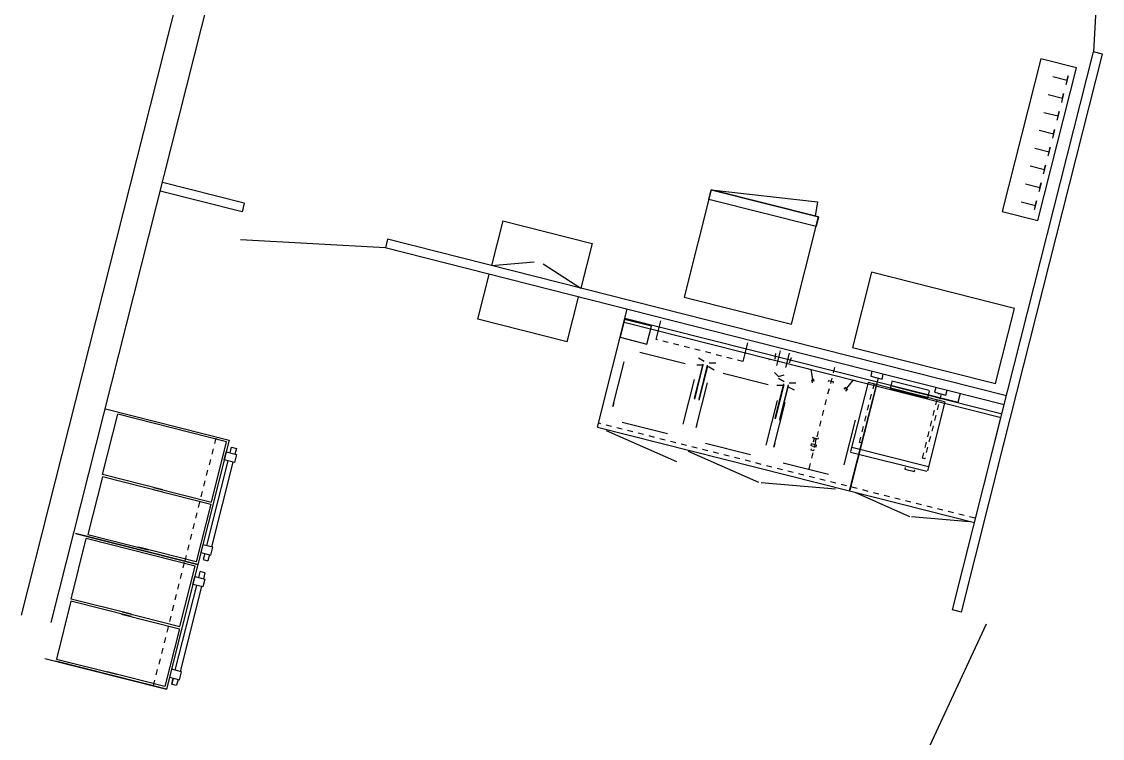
# Model space of a CAD drawing. Header units: metres. Extents: x 267365 to 277461, y 2088854 to 2108025.
# Drawn here: x 273054.78 to 273074.4, y 2095543.45 to 2095556.45 of the extents above; entities that cross this region are included whole.
import ezdxf

# ---------------------------------------------------------------- set-up
doc = ezdxf.new("R2010")
doc.units = ezdxf.units.M
for name, pattern in [('CENTER2', [1.125, 0.75, -0.125, 0.125, -0.125]), ('CONTINOUS', [2, 1, 1]), ('CONTINUA', [0]), ('DASHED', [0.75, 0.5, -0.25]), ('HIDDEN', [0.375, 0.25, -0.125])]:
    doc.linetypes.add(name, pattern=pattern)

msp = doc.modelspace()

# ---------------------------------------------------------------- linework, layer by layer
at = {"color": 30}
for p, q in [((273054.78, 2095545.681), (273062.955, 2095578.02)), ((273054.78, 2095545.681), (273062.955, 2095578.02)), ((273054.78, 2095545.681), (273062.955, 2095578.02)), ((273055.319, 2095545.545), (273063.48, 2095577.832)), ((273055.319, 2095545.545), (273063.48, 2095577.832)), ((273055.319, 2095545.545), (273063.48, 2095577.832)), ((273074.24, 2095555.901), (273074.385, 2095558.524)), ((273074.24, 2095555.901), (273074.385, 2095558.524)), ((273074.24, 2095555.901), (273074.385, 2095558.524)), ((273072.441, 2095548.806), (273074.235, 2095555.902)), ((273072.441, 2095548.806), (273074.235, 2095555.902)), ((273072.441, 2095548.806), (273074.235, 2095555.902)), ((273073.28, 2095555.774), (273072.58, 2095553.004)), ((273073.28, 2095555.774), (273072.58, 2095553.004)), ((273072.603, 2095548.765), (273074.397, 2095555.861)), ((273072.603, 2095548.765), (273074.397, 2095555.861)), ((273072.603, 2095548.765), (273074.397, 2095555.861)), ((273073.928, 2095555.61), (273073.28, 2095555.774)), ((273073.928, 2095555.61), (273073.28, 2095555.774)), ((273074.397, 2095555.861), (273074.235, 2095555.902)), ((273074.397, 2095555.861), (273074.235, 2095555.902)), ((273074.397, 2095555.861), (273074.235, 2095555.902)), ((273073.228, 2095552.84), (273073.928, 2095555.61)), ((273073.228, 2095552.84), (273073.928, 2095555.61)), ((273073.496, 2095555.454), (273073.756, 2095555.388)), ((273073.496, 2095555.454), (273073.756, 2095555.388)), ((273073.776, 2095555.469), (273073.735, 2095555.307)), ((273073.776, 2095555.469), (273073.735, 2095555.307)), ((273073.756, 2095555.388), (273073.776, 2095555.469)), ((273073.756, 2095555.388), (273073.776, 2095555.469)), ((273073.414, 2095555.129), (273073.674, 2095555.064)), ((273073.414, 2095555.129), (273073.674, 2095555.064)), ((273073.694, 2095555.145), (273073.653, 2095554.982)), ((273073.694, 2095555.145), (273073.653, 2095554.982)), ((273073.674, 2095555.064), (273073.694, 2095555.145)), ((273073.674, 2095555.064), (273073.694, 2095555.145)), ((273073.332, 2095554.805), (273073.592, 2095554.739)), ((273073.332, 2095554.805), (273073.592, 2095554.739)), ((273073.612, 2095554.82), (273073.571, 2095554.658)), ((273073.612, 2095554.82), (273073.571, 2095554.658)), ((273073.592, 2095554.739), (273073.612, 2095554.82)), ((273073.592, 2095554.739), (273073.612, 2095554.82)), ((273073.25, 2095554.48), (273073.51, 2095554.415)), ((273073.25, 2095554.48), (273073.51, 2095554.415)), ((273073.53, 2095554.496), (273073.489, 2095554.334)), ((273073.53, 2095554.496), (273073.489, 2095554.334)), ((273073.51, 2095554.415), (273073.53, 2095554.496)), ((273073.51, 2095554.415), (273073.53, 2095554.496)), ((273073.168, 2095554.156), (273073.428, 2095554.09)), ((273073.168, 2095554.156), (273073.428, 2095554.09)), ((273073.448, 2095554.172), (273073.407, 2095554.009)), ((273073.448, 2095554.172), (273073.407, 2095554.009)), ((273073.428, 2095554.09), (273073.448, 2095554.172)), ((273073.428, 2095554.09), (273073.448, 2095554.172)), ((273073.086, 2095553.832), (273073.346, 2095553.766)), ((273073.086, 2095553.832), (273073.346, 2095553.766)), ((273073.366, 2095553.847), (273073.325, 2095553.685)), ((273073.366, 2095553.847), (273073.325, 2095553.685)), ((273073.346, 2095553.766), (273073.366, 2095553.847)), ((273073.346, 2095553.766), (273073.366, 2095553.847)), ((273058.781, 2095552.997), (273057.297, 2095553.372)), ((273058.781, 2095552.997), (273057.297, 2095553.372)), ((273058.781, 2095552.997), (273057.297, 2095553.372)), ((273058.821, 2095553.158), (273057.338, 2095553.533)), ((273058.821, 2095553.158), (273057.338, 2095553.533)), ((273058.821, 2095553.158), (273057.338, 2095553.533)), ((273067.299, 2095553.399), (273066.807, 2095551.453)), ((273067.299, 2095553.399), (273066.807, 2095551.453)), ((273067.255, 2095553.225), (273067.299, 2095553.399)), ((273067.255, 2095553.225), (273067.299, 2095553.399)), ((273069.245, 2095552.907), (273067.299, 2095553.399)), ((273067.299, 2095553.399), (273069.245, 2095552.907)), ((273067.299, 2095553.399), (273067.299, 2095553.399)), ((273067.299, 2095553.399), (273069.226, 2095553.18)), ((273069.183, 2095552.923), (273067.299, 2095553.399)), ((273069.245, 2095552.907), (273067.299, 2095553.399)), ((273067.299, 2095553.399), (273069.245, 2095552.907)), ((273067.299, 2095553.399), (273067.299, 2095553.399)), ((273067.299, 2095553.399), (273069.226, 2095553.18)), ((273069.183, 2095552.923), (273067.299, 2095553.399)), ((273073.004, 2095553.507), (273073.264, 2095553.442)), ((273073.004, 2095553.507), (273073.264, 2095553.442)), ((273073.284, 2095553.523), (273073.243, 2095553.361)), ((273073.284, 2095553.523), (273073.243, 2095553.361)), ((273073.264, 2095553.442), (273073.284, 2095553.523)), ((273073.264, 2095553.442), (273073.284, 2095553.523)), ((273058.822, 2095553.159), (273058.781, 2095552.997)), ((273058.822, 2095553.159), (273058.781, 2095552.997)), ((273058.822, 2095553.159), (273058.781, 2095552.997)), ((273069.201, 2095552.733), (273067.255, 2095553.225)), ((273069.201, 2095552.733), (273067.255, 2095553.225)), ((273069.226, 2095553.18), (273069.183, 2095552.923)), ((273069.226, 2095553.18), (273069.183, 2095552.923)), ((273072.922, 2095553.183), (273073.182, 2095553.117)), ((273072.922, 2095553.183), (273073.182, 2095553.117)), ((273073.202, 2095553.198), (273073.161, 2095553.036)), ((273073.202, 2095553.198), (273073.161, 2095553.036)), ((273073.182, 2095553.117), (273073.202, 2095553.198)), ((273073.182, 2095553.117), (273073.202, 2095553.198)), ((273072.58, 2095553.004), (273073.228, 2095552.84)), ((273072.58, 2095553.004), (273073.228, 2095552.84)), ((273068.753, 2095550.961), (273069.245, 2095552.907)), ((273068.753, 2095550.961), (273069.245, 2095552.907)), ((273069.245, 2095552.907), (273069.201, 2095552.733)), ((273069.245, 2095552.907), (273069.201, 2095552.733)), ((273061.377, 2095552.347), (273058.753, 2095552.492)), ((273061.377, 2095552.347), (273058.753, 2095552.492)), ((273061.377, 2095552.347), (273058.753, 2095552.492)), ((273061.423, 2095552.501), (273061.384, 2095552.345)), ((273061.423, 2095552.501), (273061.384, 2095552.345)), ((273061.423, 2095552.501), (273061.384, 2095552.345)), ((273068.134, 2095550.804), (273061.423, 2095552.501)), ((273068.134, 2095550.804), (273061.423, 2095552.501)), ((273068.134, 2095550.804), (273061.423, 2095552.501)), ((273068.093, 2095550.642), (273061.377, 2095552.347)), ((273068.093, 2095550.642), (273061.377, 2095552.347)), ((273068.093, 2095550.642), (273061.377, 2095552.347)), ((273063.309, 2095552.024), (273064.086, 2095552.09)), ((273063.309, 2095552.024), (273064.086, 2095552.09)), ((273063.309, 2095552.024), (273064.086, 2095552.09)), ((273064.248, 2095552.058), (273064.931, 2095551.614)), ((273064.248, 2095552.058), (273064.931, 2095551.614)), ((273064.248, 2095552.058), (273064.931, 2095551.614)), ((273070.208, 2095551.902), (273069.863, 2095550.54)), ((273070.208, 2095551.902), (273069.863, 2095550.54)), ((273072.803, 2095551.246), (273070.208, 2095551.902)), ((273072.803, 2095551.246), (273070.208, 2095551.902)), ((273066.807, 2095551.453), (273068.753, 2095550.961)), ((273066.807, 2095551.453), (273068.753, 2095550.961)), ((273072.458, 2095549.884), (273072.803, 2095551.246)), ((273072.458, 2095549.884), (273072.803, 2095551.246)), ((273072.657, 2095549.661), (273068.134, 2095550.804)), ((273072.657, 2095549.661), (273068.134, 2095550.804)), ((273072.657, 2095549.661), (273068.134, 2095550.804)), ((273072.616, 2095549.499), (273068.093, 2095550.642)), ((273072.616, 2095549.499), (273068.093, 2095550.642)), ((273072.616, 2095549.499), (273068.093, 2095550.642)), ((273069.863, 2095550.54), (273072.458, 2095549.884)), ((273069.863, 2095550.54), (273072.458, 2095549.884)), ((273071.838, 2095545.737), (273072.603, 2095548.765)), ((273071.838, 2095545.737), (273072.603, 2095548.765)), ((273071.838, 2095545.737), (273072.603, 2095548.765)), ((273071.838, 2095545.737), (273071.676, 2095545.778)), ((273071.838, 2095545.737), (273071.676, 2095545.778)), ((273071.838, 2095545.737), (273071.676, 2095545.778)), ((273071.187, 2095543.14), (273072.296, 2095545.523)), ((273071.187, 2095543.14), (273072.296, 2095545.523)), ((273071.187, 2095543.14), (273072.296, 2095545.523))]:
    msp.add_line(p, q, dxfattribs=at)
at = {"color": 30, "linetype": 'ByBlock', "ltscale": 15}
for p, q in [((273063.514, 2095552.835), (273063.309, 2095552.024)), ((273063.514, 2095552.835), (273063.309, 2095552.024)), ((273063.514, 2095552.835), (273063.309, 2095552.024)), ((273063.514, 2095552.835), (273065.136, 2095552.425)), ((273063.514, 2095552.835), (273065.136, 2095552.425)), ((273063.514, 2095552.835), (273065.136, 2095552.425)), ((273065.136, 2095552.425), (273064.931, 2095551.614)), ((273065.136, 2095552.425), (273064.931, 2095551.614)), ((273065.136, 2095552.425), (273064.931, 2095551.614)), ((273063.063, 2095551.05), (273063.268, 2095551.861)), ((273063.063, 2095551.05), (273063.268, 2095551.861)), ((273063.063, 2095551.05), (273063.268, 2095551.861)), ((273064.685, 2095550.64), (273064.89, 2095551.451)), ((273064.685, 2095550.64), (273064.89, 2095551.451)), ((273064.685, 2095550.64), (273064.89, 2095551.451)), ((273064.685, 2095550.64), (273063.063, 2095551.05)), ((273064.685, 2095550.64), (273063.063, 2095551.05)), ((273064.685, 2095550.64), (273063.063, 2095551.05))]:
    msp.add_line(p, q, dxfattribs=at)
at = {"color": 30, "linetype": 'ByBlock'}
msp.add_line((273065.232, 2095549.092), (273065.774, 2095551.236), dxfattribs=at)
msp.add_line((273065.232, 2095549.092), (273065.774, 2095551.236), dxfattribs=at)
msp.add_line((273065.232, 2095549.092), (273065.774, 2095551.236), dxfattribs=at)
at = {"color": 30, "ltscale": 0.1}
for p, q in [((273065.726, 2095551.048), (273065.644, 2095550.723)), ((273065.726, 2095551.048), (273065.644, 2095550.723)), ((273066.213, 2095550.925), (273065.726, 2095551.048)), ((273066.213, 2095550.925), (273065.726, 2095551.048)), ((273071.781, 2095549.538), (273065.731, 2095551.067)), ((273071.781, 2095549.538), (273065.731, 2095551.067)), ((273071.781, 2095549.538), (273065.731, 2095551.067)), ((273066.131, 2095550.6), (273066.213, 2095550.925)), ((273066.131, 2095550.6), (273066.213, 2095550.925)), ((273065.644, 2095550.723), (273066.131, 2095550.6)), ((273065.644, 2095550.723), (273066.131, 2095550.6)), ((273066.824, 2095550.242), (273066.003, 2095550.449)), ((273066.824, 2095550.242), (273066.003, 2095550.449)), ((273066.824, 2095550.242), (273066.003, 2095550.449)), ((273068.548, 2095550.477), (273068.482, 2095550.214)), ((273068.548, 2095550.477), (273068.482, 2095550.214)), ((273068.548, 2095550.477), (273068.482, 2095550.214)), ((273068.714, 2095550.435), (273068.648, 2095550.172)), ((273068.714, 2095550.435), (273068.648, 2095550.172)), ((273068.714, 2095550.435), (273068.648, 2095550.172)), ((273065.513, 2095549.469), (273065.718, 2095550.28)), ((273065.513, 2095549.469), (273065.718, 2095550.28)), ((273065.513, 2095549.469), (273065.718, 2095550.28)), ((273067.147, 2095550.223), (273066.991, 2095549.603)), ((273067.147, 2095550.223), (273066.991, 2095549.603)), ((273067.147, 2095550.223), (273066.991, 2095549.603)), ((273066.994, 2095549.618), (273067.151, 2095550.238)), ((273066.994, 2095549.618), (273067.151, 2095550.238)), ((273066.994, 2095549.618), (273067.151, 2095550.238)), ((273067.153, 2095550.217), (273067.033, 2095550.215)), ((273067.153, 2095550.217), (273067.033, 2095550.215)), ((273067.153, 2095550.217), (273067.033, 2095550.215)), ((273067.17, 2095550.284), (273067.065, 2095550.342)), ((273067.17, 2095550.284), (273067.065, 2095550.342)), ((273067.17, 2095550.284), (273067.065, 2095550.342)), ((273067.076, 2095549.598), (273067.232, 2095550.218)), ((273067.076, 2095549.598), (273067.232, 2095550.218)), ((273067.076, 2095549.598), (273067.232, 2095550.218)), ((273067.262, 2095550.261), (273067.381, 2095550.262)), ((273067.262, 2095550.261), (273067.381, 2095550.262)), ((273067.262, 2095550.261), (273067.381, 2095550.262)), ((273067.228, 2095550.202), (273067.072, 2095549.582)), ((273067.228, 2095550.202), (273067.072, 2095549.582)), ((273067.228, 2095550.202), (273067.072, 2095549.582)), ((273067.245, 2095550.193), (273067.349, 2095550.135)), ((273067.245, 2095550.193), (273067.349, 2095550.135)), ((273067.245, 2095550.193), (273067.349, 2095550.135)), ((273068.332, 2095549.86), (273067.511, 2095550.068)), ((273068.332, 2095549.86), (273067.511, 2095550.068)), ((273068.332, 2095549.86), (273067.511, 2095550.068)), ((273068.521, 2095550.013), (273068.448, 2095550.086)), ((273068.521, 2095550.013), (273068.448, 2095550.086)), ((273068.521, 2095550.013), (273068.448, 2095550.086)), ((273068.521, 2095550.013), (273068.621, 2095550.043)), ((273068.521, 2095550.013), (273068.621, 2095550.043)), ((273068.521, 2095550.013), (273068.621, 2095550.043)), ((273066.789, 2095549.146), (273066.994, 2095549.957)), ((273066.789, 2095549.146), (273066.994, 2095549.957)), ((273066.789, 2095549.146), (273066.994, 2095549.957)), ((273067.022, 2095549.087), (273067.227, 2095549.898)), ((273067.022, 2095549.087), (273067.227, 2095549.898)), ((273067.022, 2095549.087), (273067.227, 2095549.898)), ((273068.613, 2095549.863), (273068.456, 2095549.243)), ((273068.613, 2095549.863), (273068.456, 2095549.243)), ((273068.613, 2095549.863), (273068.456, 2095549.243)), ((273068.46, 2095549.258), (273068.617, 2095549.878)), ((273068.46, 2095549.258), (273068.617, 2095549.878)), ((273068.46, 2095549.258), (273068.617, 2095549.878)), ((273068.604, 2095549.85), (273068.485, 2095549.848)), ((273068.604, 2095549.85), (273068.485, 2095549.848)), ((273068.604, 2095549.85), (273068.485, 2095549.848)), ((273068.622, 2095549.917), (273068.517, 2095549.975)), ((273068.622, 2095549.917), (273068.517, 2095549.975)), ((273068.622, 2095549.917), (273068.517, 2095549.975)), ((273068.694, 2095549.843), (273068.537, 2095549.222)), ((273068.694, 2095549.843), (273068.537, 2095549.222)), ((273068.694, 2095549.843), (273068.537, 2095549.222)), ((273068.541, 2095549.238), (273068.698, 2095549.858)), ((273068.541, 2095549.238), (273068.698, 2095549.858)), ((273068.541, 2095549.238), (273068.698, 2095549.858)), ((273068.696, 2095549.826), (273068.801, 2095549.768)), ((273068.696, 2095549.826), (273068.801, 2095549.768)), ((273068.696, 2095549.826), (273068.801, 2095549.768)), ((273068.713, 2095549.894), (273068.833, 2095549.895)), ((273068.713, 2095549.894), (273068.833, 2095549.895)), ((273068.713, 2095549.894), (273068.833, 2095549.895)), ((273069.424, 2095549.936), (273069.419, 2095549.913)), ((273069.424, 2095549.936), (273069.419, 2095549.913)), ((273069.424, 2095549.936), (273069.419, 2095549.913)), ((273069.516, 2095549.912), (273069.424, 2095549.936)), ((273069.516, 2095549.912), (273069.424, 2095549.936)), ((273069.516, 2095549.912), (273069.424, 2095549.936)), ((273069.51, 2095549.889), (273069.516, 2095549.912)), ((273069.51, 2095549.889), (273069.516, 2095549.912)), ((273069.51, 2095549.889), (273069.516, 2095549.912)), ((273070.144, 2095549.901), (273069.828, 2095548.652)), ((273070.144, 2095549.901), (273069.828, 2095548.652)), ((273070.144, 2095549.901), (273069.828, 2095548.652)), ((273071.53, 2095549.551), (273070.144, 2095549.901)), ((273071.53, 2095549.551), (273070.144, 2095549.901)), ((273071.53, 2095549.551), (273070.144, 2095549.901)), ((273065.529, 2095549.532), (273065.513, 2095549.469)), ((273065.529, 2095549.532), (273065.513, 2095549.469)), ((273065.529, 2095549.532), (273065.513, 2095549.469)), ((273068.297, 2095548.765), (273068.502, 2095549.576)), ((273068.297, 2095548.765), (273068.502, 2095549.576)), ((273068.297, 2095548.765), (273068.502, 2095549.576)), ((273068.432, 2095548.731), (273068.637, 2095549.542)), ((273068.432, 2095548.731), (273068.637, 2095549.542)), ((273068.432, 2095548.731), (273068.637, 2095549.542)), ((273071.537, 2095549.55), (273071.221, 2095548.3)), ((273071.537, 2095549.55), (273071.221, 2095548.3)), ((273071.537, 2095549.55), (273071.221, 2095548.3)), ((273056.248, 2095548.233), (273056.525, 2095549.329)), ((273056.248, 2095548.233), (273056.525, 2095549.329)), ((273056.248, 2095548.233), (273056.525, 2095549.329)), ((273056.3, 2095549.427), (273058.55, 2095548.858)), ((273056.3, 2095549.427), (273058.55, 2095548.858)), ((273056.3, 2095549.427), (273058.55, 2095548.858)), ((273058.502, 2095548.829), (273056.525, 2095549.329)), ((273058.502, 2095548.829), (273056.525, 2095549.329)), ((273058.502, 2095548.829), (273056.525, 2095549.329)), ((273065.683, 2095549.184), (273066.504, 2095548.977)), ((273065.683, 2095549.184), (273066.504, 2095548.977)), ((273065.683, 2095549.184), (273066.504, 2095548.977)), ((273067.038, 2095549.151), (273067.022, 2095549.087)), ((273067.038, 2095549.151), (273067.022, 2095549.087)), ((273067.038, 2095549.151), (273067.022, 2095549.087)), ((273069.708, 2095548.408), (273069.913, 2095549.219)), ((273069.708, 2095548.408), (273069.913, 2095549.219)), ((273069.708, 2095548.408), (273069.913, 2095549.219)), ((273058.55, 2095548.858), (273057.979, 2095546.599)), ((273058.55, 2095548.858), (273057.979, 2095546.599)), ((273058.55, 2095548.858), (273057.979, 2095546.599)), ((273069.153, 2095548.826), (273069.169, 2095548.886)), ((273069.153, 2095548.826), (273069.169, 2095548.886)), ((273069.153, 2095548.826), (273069.169, 2095548.886)), ((273069.155, 2095548.832), (273069.17, 2095548.892)), ((273069.155, 2095548.832), (273069.17, 2095548.892)), ((273069.155, 2095548.832), (273069.17, 2095548.892)), ((273069.188, 2095548.818), (273069.203, 2095548.877)), ((273069.188, 2095548.818), (273069.203, 2095548.877)), ((273069.188, 2095548.818), (273069.203, 2095548.877)), ((273069.189, 2095548.823), (273069.204, 2095548.883)), ((273069.189, 2095548.823), (273069.204, 2095548.883)), ((273069.189, 2095548.823), (273069.204, 2095548.883)), ((273058.225, 2095547.733), (273058.502, 2095548.829)), ((273058.225, 2095547.733), (273058.502, 2095548.829)), ((273058.225, 2095547.733), (273058.502, 2095548.829)), ((273058.565, 2095548.624), (273058.591, 2095548.727)), ((273058.565, 2095548.624), (273058.591, 2095548.727)), ((273058.565, 2095548.624), (273058.591, 2095548.727)), ((273058.591, 2095548.727), (273058.678, 2095548.705)), ((273058.591, 2095548.727), (273058.678, 2095548.705)), ((273058.591, 2095548.727), (273058.678, 2095548.705)), ((273058.678, 2095548.705), (273058.652, 2095548.602)), ((273058.678, 2095548.705), (273058.652, 2095548.602)), ((273058.678, 2095548.705), (273058.652, 2095548.602)), ((273067.191, 2095548.803), (273068.012, 2095548.595)), ((273067.191, 2095548.803), (273068.012, 2095548.595)), ((273067.191, 2095548.803), (273068.012, 2095548.595)), ((273068.449, 2095548.794), (273068.432, 2095548.731)), ((273068.449, 2095548.794), (273068.432, 2095548.731)), ((273068.449, 2095548.794), (273068.432, 2095548.731)), ((273069.111, 2095548.792), (273069.103, 2095548.758)), ((273069.111, 2095548.792), (273069.103, 2095548.758)), ((273069.111, 2095548.792), (273069.103, 2095548.758)), ((273069.103, 2095548.758), (273069.2, 2095548.733)), ((273069.103, 2095548.758), (273069.2, 2095548.733)), ((273069.103, 2095548.758), (273069.2, 2095548.733)), ((273069.208, 2095548.768), (273069.111, 2095548.792)), ((273069.208, 2095548.768), (273069.111, 2095548.792)), ((273069.208, 2095548.768), (273069.111, 2095548.792)), ((273069.2, 2095548.733), (273069.208, 2095548.768)), ((273069.2, 2095548.733), (273069.208, 2095548.768)), ((273069.2, 2095548.733), (273069.208, 2095548.768)), ((273058.14, 2095546.942), (273058.529, 2095548.48)), ((273058.14, 2095546.942), (273058.529, 2095548.48)), ((273058.14, 2095546.942), (273058.529, 2095548.48)), ((273058.616, 2095548.458), (273058.227, 2095546.92)), ((273058.616, 2095548.458), (273058.227, 2095546.92)), ((273058.616, 2095548.458), (273058.227, 2095546.92)), ((273058.459, 2095548.498), (273058.496, 2095548.642)), ((273058.459, 2095548.498), (273058.496, 2095548.642)), ((273058.459, 2095548.498), (273058.496, 2095548.642)), ((273058.642, 2095548.451), (273058.459, 2095548.498)), ((273058.642, 2095548.451), (273058.459, 2095548.498)), ((273058.642, 2095548.451), (273058.459, 2095548.498)), ((273058.496, 2095548.642), (273058.678, 2095548.596)), ((273058.496, 2095548.642), (273058.678, 2095548.596)), ((273058.496, 2095548.642), (273058.678, 2095548.596)), ((273058.678, 2095548.596), (273058.642, 2095548.451)), ((273058.678, 2095548.596), (273058.642, 2095548.451)), ((273058.678, 2095548.596), (273058.642, 2095548.451)), ((273069.826, 2095548.641), (273071.211, 2095548.291)), ((273069.826, 2095548.641), (273071.211, 2095548.291)), ((273069.826, 2095548.641), (273071.211, 2095548.291)), ((273068.602, 2095548.446), (273069.423, 2095548.239)), ((273068.602, 2095548.446), (273069.423, 2095548.239)), ((273068.602, 2095548.446), (273069.423, 2095548.239)), ((273056.247, 2095548.192), (273055.982, 2095547.145)), ((273056.247, 2095548.192), (273055.982, 2095547.145)), ((273056.247, 2095548.192), (273055.982, 2095547.145)), ((273057.343, 2095547.915), (273056.247, 2095548.192)), ((273057.343, 2095547.915), (273056.247, 2095548.192)), ((273057.343, 2095547.915), (273056.247, 2095548.192)), ((273057.344, 2095547.956), (273056.248, 2095548.233)), ((273057.344, 2095547.956), (273056.248, 2095548.233)), ((273057.344, 2095547.956), (273056.248, 2095548.233)), ((273057.168, 2095547.96), (273058.215, 2095547.695)), ((273057.168, 2095547.96), (273058.215, 2095547.695)), ((273057.168, 2095547.96), (273058.215, 2095547.695)), ((273057.177, 2095547.998), (273058.225, 2095547.733)), ((273057.177, 2095547.998), (273058.225, 2095547.733)), ((273057.177, 2095547.998), (273058.225, 2095547.733)), ((273058.215, 2095547.695), (273057.95, 2095546.647)), ((273058.215, 2095547.695), (273057.95, 2095546.647)), ((273058.215, 2095547.695), (273057.95, 2095546.647)), ((273057.979, 2095546.599), (273055.756, 2095547.161)), ((273055.756, 2095547.161), (273057.979, 2095546.599)), ((273057.979, 2095546.599), (273055.756, 2095547.161)), ((273055.756, 2095547.161), (273057.979, 2095546.599)), ((273057.979, 2095546.599), (273055.756, 2095547.161)), ((273055.756, 2095547.161), (273057.979, 2095546.599)), ((273055.982, 2095547.145), (273057.078, 2095546.867)), ((273055.982, 2095547.145), (273057.078, 2095546.867)), ((273055.982, 2095547.145), (273057.078, 2095546.867)), ((273055.677, 2095545.974), (273055.954, 2095547.07)), ((273055.677, 2095545.974), (273055.954, 2095547.07)), ((273055.677, 2095545.974), (273055.954, 2095547.07)), ((273057.931, 2095546.57), (273055.954, 2095547.07)), ((273057.931, 2095546.57), (273055.954, 2095547.07)), ((273057.931, 2095546.57), (273055.954, 2095547.07)), ((273057.95, 2095546.647), (273056.903, 2095546.912)), ((273057.95, 2095546.647), (273056.903, 2095546.912)), ((273057.95, 2095546.647), (273056.903, 2095546.912)), ((273058.07, 2095546.959), (273058.034, 2095546.815)), ((273058.07, 2095546.959), (273058.034, 2095546.815)), ((273058.07, 2095546.959), (273058.034, 2095546.815)), ((273058.253, 2095546.913), (273058.07, 2095546.959)), ((273058.253, 2095546.913), (273058.07, 2095546.959)), ((273058.253, 2095546.913), (273058.07, 2095546.959)), ((273058.217, 2095546.769), (273058.253, 2095546.913)), ((273058.217, 2095546.769), (273058.253, 2095546.913)), ((273058.217, 2095546.769), (273058.253, 2095546.913)), ((273058.034, 2095546.815), (273058.217, 2095546.769)), ((273058.034, 2095546.815), (273058.217, 2095546.769)), ((273058.034, 2095546.815), (273058.217, 2095546.769)), ((273058.104, 2095546.798), (273058.076, 2095546.689)), ((273058.104, 2095546.798), (273058.076, 2095546.689)), ((273058.104, 2095546.798), (273058.076, 2095546.689)), ((273058.076, 2095546.689), (273058.163, 2095546.667)), ((273058.076, 2095546.689), (273058.163, 2095546.667)), ((273058.076, 2095546.689), (273058.163, 2095546.667)), ((273058.19, 2095546.776), (273058.163, 2095546.667)), ((273058.19, 2095546.776), (273058.163, 2095546.667)), ((273058.19, 2095546.776), (273058.163, 2095546.667)), ((273057.979, 2095546.599), (273057.408, 2095544.34)), ((273057.979, 2095546.599), (273057.408, 2095544.34)), ((273057.979, 2095546.599), (273057.408, 2095544.34)), ((273057.654, 2095545.474), (273057.931, 2095546.57)), ((273057.654, 2095545.474), (273057.931, 2095546.57)), ((273057.654, 2095545.474), (273057.931, 2095546.57)), ((273057.888, 2095546.238), (273057.925, 2095546.382)), ((273057.888, 2095546.238), (273057.925, 2095546.382)), ((273057.888, 2095546.238), (273057.925, 2095546.382)), ((273057.925, 2095546.382), (273058.107, 2095546.336)), ((273057.925, 2095546.382), (273058.107, 2095546.336)), ((273057.925, 2095546.382), (273058.107, 2095546.336)), ((273057.994, 2095546.365), (273058.022, 2095546.473)), ((273057.994, 2095546.365), (273058.022, 2095546.473)), ((273057.994, 2095546.365), (273058.022, 2095546.473)), ((273058.108, 2095546.451), (273058.022, 2095546.473)), ((273058.108, 2095546.451), (273058.022, 2095546.473)), ((273058.108, 2095546.451), (273058.022, 2095546.473)), ((273058.107, 2095546.336), (273058.071, 2095546.192)), ((273058.107, 2095546.336), (273058.071, 2095546.192)), ((273058.107, 2095546.336), (273058.071, 2095546.192)), ((273058.108, 2095546.451), (273058.081, 2095546.343)), ((273058.108, 2095546.451), (273058.081, 2095546.343)), ((273058.108, 2095546.451), (273058.081, 2095546.343)), ((273057.569, 2095544.682), (273057.958, 2095546.221)), ((273057.569, 2095544.682), (273057.958, 2095546.221)), ((273057.569, 2095544.682), (273057.958, 2095546.221)), ((273058.044, 2095546.199), (273057.656, 2095544.661)), ((273058.044, 2095546.199), (273057.656, 2095544.661)), ((273058.044, 2095546.199), (273057.656, 2095544.661)), ((273058.071, 2095546.192), (273057.888, 2095546.238)), ((273058.071, 2095546.192), (273057.888, 2095546.238)), ((273058.071, 2095546.192), (273057.888, 2095546.238)), ((273055.676, 2095545.933), (273055.411, 2095544.885)), ((273055.676, 2095545.933), (273055.411, 2095544.885)), ((273055.676, 2095545.933), (273055.411, 2095544.885)), ((273056.772, 2095545.656), (273055.676, 2095545.933)), ((273056.772, 2095545.656), (273055.676, 2095545.933)), ((273056.772, 2095545.656), (273055.676, 2095545.933)), ((273056.773, 2095545.697), (273055.677, 2095545.974)), ((273056.773, 2095545.697), (273055.677, 2095545.974)), ((273056.773, 2095545.697), (273055.677, 2095545.974)), ((273056.606, 2095545.739), (273057.654, 2095545.474)), ((273056.606, 2095545.739), (273057.654, 2095545.474)), ((273056.606, 2095545.739), (273057.654, 2095545.474)), ((273056.596, 2095545.7), (273057.644, 2095545.435)), ((273056.596, 2095545.7), (273057.644, 2095545.435)), ((273056.596, 2095545.7), (273057.644, 2095545.435)), ((273057.644, 2095545.435), (273057.379, 2095544.388)), ((273057.644, 2095545.435), (273057.379, 2095544.388)), ((273057.644, 2095545.435), (273057.379, 2095544.388)), ((273055.204, 2095544.897), (273057.408, 2095544.34)), ((273055.204, 2095544.897), (273057.408, 2095544.34)), ((273055.204, 2095544.897), (273057.408, 2095544.34)), ((273057.408, 2095544.34), (273055.399, 2095544.848)), ((273057.408, 2095544.34), (273055.399, 2095544.848)), ((273057.408, 2095544.34), (273055.399, 2095544.848)), ((273055.411, 2095544.885), (273056.507, 2095544.608)), ((273055.411, 2095544.885), (273056.507, 2095544.608)), ((273055.411, 2095544.885), (273056.507, 2095544.608)), ((273057.379, 2095544.388), (273056.332, 2095544.653)), ((273057.379, 2095544.388), (273056.332, 2095544.653)), ((273057.379, 2095544.388), (273056.332, 2095544.653)), ((273057.499, 2095544.7), (273057.463, 2095544.556)), ((273057.499, 2095544.7), (273057.463, 2095544.556)), ((273057.499, 2095544.7), (273057.463, 2095544.556)), ((273057.463, 2095544.556), (273057.646, 2095544.51)), ((273057.463, 2095544.556), (273057.646, 2095544.51)), ((273057.463, 2095544.556), (273057.646, 2095544.51)), ((273057.682, 2095544.654), (273057.499, 2095544.7)), ((273057.682, 2095544.654), (273057.499, 2095544.7)), ((273057.682, 2095544.654), (273057.499, 2095544.7)), ((273057.505, 2095544.43), (273057.533, 2095544.538)), ((273057.533, 2095544.538), (273057.505, 2095544.43)), ((273057.505, 2095544.43), (273057.533, 2095544.538)), ((273057.533, 2095544.538), (273057.505, 2095544.43)), ((273057.505, 2095544.43), (273057.533, 2095544.538)), ((273057.533, 2095544.538), (273057.505, 2095544.43)), ((273057.646, 2095544.51), (273057.682, 2095544.654)), ((273057.646, 2095544.51), (273057.682, 2095544.654)), ((273057.646, 2095544.51), (273057.682, 2095544.654)), ((273057.505, 2095544.43), (273057.592, 2095544.408)), ((273057.505, 2095544.43), (273057.592, 2095544.408)), ((273057.505, 2095544.43), (273057.592, 2095544.408)), ((273057.619, 2095544.516), (273057.592, 2095544.408)), ((273057.619, 2095544.516), (273057.592, 2095544.408)), ((273057.619, 2095544.516), (273057.592, 2095544.408))]:
    msp.add_line(p, q, dxfattribs=at)
at = {"color": 30, "linetype": 'Continuous', "ltscale": 0.1}
for p, q in [((273066.295, 2095550.684), (273066.38, 2095551.019)), ((273066.295, 2095550.684), (273066.38, 2095551.019)), ((273066.295, 2095550.684), (273066.38, 2095551.019)), ((273067.956, 2095550.62), (273067.871, 2095550.285)), ((273067.956, 2095550.62), (273067.871, 2095550.285)), ((273067.956, 2095550.62), (273067.871, 2095550.285)), ((273070.215, 2095550.106), (273070.193, 2095550.018)), ((273070.215, 2095550.106), (273070.193, 2095550.018)), ((273070.215, 2095550.106), (273070.193, 2095550.018)), ((273070.193, 2095550.018), (273070.399, 2095549.966)), ((273070.193, 2095550.018), (273070.399, 2095549.966)), ((273070.193, 2095550.018), (273070.399, 2095549.966)), ((273070.399, 2095549.966), (273070.421, 2095550.054)), ((273070.399, 2095549.966), (273070.421, 2095550.054)), ((273070.399, 2095549.966), (273070.421, 2095550.054)), ((273071.373, 2095549.813), (273071.351, 2095549.725)), ((273071.373, 2095549.813), (273071.351, 2095549.725)), ((273071.373, 2095549.813), (273071.351, 2095549.725)), ((273071.351, 2095549.725), (273071.556, 2095549.673)), ((273071.351, 2095549.725), (273071.556, 2095549.673)), ((273071.351, 2095549.725), (273071.556, 2095549.673)), ((273071.556, 2095549.673), (273071.579, 2095549.761)), ((273071.556, 2095549.673), (273071.579, 2095549.761)), ((273071.556, 2095549.673), (273071.579, 2095549.761)), ((273069.849, 2095548.729), (273071.239, 2095548.378)), ((273069.849, 2095548.729), (273071.239, 2095548.378)), ((273069.849, 2095548.729), (273071.239, 2095548.378)), ((273070.82, 2095548.362), (273070.812, 2095548.333)), ((273070.82, 2095548.362), (273070.812, 2095548.333)), ((273070.82, 2095548.362), (273070.812, 2095548.333)), ((273070.812, 2095548.333), (273070.986, 2095548.289)), ((273070.812, 2095548.333), (273070.986, 2095548.289)), ((273070.812, 2095548.333), (273070.986, 2095548.289)), ((273070.986, 2095548.289), (273070.957, 2095548.296)), ((273070.986, 2095548.289), (273070.957, 2095548.296)), ((273070.986, 2095548.289), (273070.957, 2095548.296)), ((273070.986, 2095548.289), (273070.993, 2095548.317)), ((273070.986, 2095548.289), (273070.993, 2095548.317)), ((273070.986, 2095548.289), (273070.993, 2095548.317))]:
    msp.add_line(p, q, dxfattribs=at)
at = {"color": 30, "linetype": 'CONTINUA', "ltscale": 0.1}
for p, q in [((273065.714, 2095550.996), (273072.557, 2095549.266)), ((273065.714, 2095550.996), (273072.557, 2095549.266)), ((273065.714, 2095550.996), (273072.557, 2095549.266)), ((273069.808, 2095547.935), (273070.3, 2095549.881)), ((273069.808, 2095547.935), (273070.3, 2095549.881)), ((273069.808, 2095547.935), (273070.3, 2095549.881)), ((273070.308, 2095549.91), (273069.813, 2095547.952)), ((273070.308, 2095549.91), (273069.813, 2095547.952)), ((273070.308, 2095549.91), (273069.813, 2095547.952)), ((273070.576, 2095549.922), (273070.543, 2095549.793)), ((273070.576, 2095549.922), (273070.543, 2095549.793)), ((273070.576, 2095549.922), (273070.543, 2095549.793)), ((273071.237, 2095549.67), (273070.558, 2095549.842)), ((273071.237, 2095549.67), (273070.558, 2095549.842)), ((273071.237, 2095549.67), (273070.558, 2095549.842)), ((273071.251, 2095549.755), (273070.577, 2095549.925)), ((273071.251, 2095549.755), (273070.577, 2095549.925)), ((273071.251, 2095549.755), (273070.577, 2095549.925)), ((273070.639, 2095549.827), (273072.576, 2095549.337)), ((273070.639, 2095549.827), (273072.576, 2095549.337)), ((273070.639, 2095549.827), (273072.576, 2095549.337)), ((273070.544, 2095549.796), (273071.229, 2095549.623)), ((273070.544, 2095549.796), (273071.229, 2095549.623)), ((273070.544, 2095549.796), (273071.229, 2095549.623)), ((273071.228, 2095549.62), (273071.26, 2095549.749)), ((273071.228, 2095549.62), (273071.26, 2095549.749)), ((273071.228, 2095549.62), (273071.26, 2095549.749)), ((273071.816, 2095549.704), (273071.774, 2095549.539)), ((273071.816, 2095549.704), (273071.774, 2095549.539)), ((273071.816, 2095549.704), (273071.774, 2095549.539)), ((273071.679, 2095545.777), (273072.616, 2095549.499)), ((273071.679, 2095545.777), (273072.616, 2095549.499)), ((273071.679, 2095545.777), (273072.616, 2095549.499)), ((273065.232, 2095549.092), (273069.808, 2095547.935)), ((273065.232, 2095549.092), (273069.808, 2095547.935)), ((273065.232, 2095549.092), (273069.808, 2095547.935)), ((273065.391, 2095549.034), (273066.669, 2095548.469)), ((273065.391, 2095549.034), (273066.669, 2095548.469)), ((273065.391, 2095549.034), (273066.669, 2095548.469)), ((273066.88, 2095548.657), (273068.157, 2095548.093)), ((273066.88, 2095548.657), (273068.157, 2095548.093)), ((273066.88, 2095548.657), (273068.157, 2095548.093)), ((273069.551, 2095547.969), (273068.205, 2095548.085)), ((273069.551, 2095547.969), (273068.205, 2095548.085)), ((273069.551, 2095547.969), (273068.205, 2095548.085)), ((273069.808, 2095547.935), (273072.076, 2095547.362)), ((273069.808, 2095547.935), (273072.076, 2095547.362)), ((273069.808, 2095547.935), (273072.076, 2095547.362)), ((273069.904, 2095547.912), (273070.898, 2095547.473)), ((273069.904, 2095547.912), (273070.898, 2095547.473)), ((273069.904, 2095547.912), (273070.898, 2095547.473)), ((273071.982, 2095547.376), (273070.935, 2095547.467)), ((273071.982, 2095547.376), (273070.935, 2095547.467)), ((273071.982, 2095547.376), (273070.935, 2095547.467))]:
    msp.add_line(p, q, dxfattribs=at)
at = {"color": 30, "linetype": 'CENTER2', "ltscale": 0.1}
for p, q in [((273067.871, 2095550.285), (273066.295, 2095550.684)), ((273067.871, 2095550.285), (273066.295, 2095550.684)), ((273067.871, 2095550.285), (273066.295, 2095550.684)), ((273069.533, 2095550.176), (273069.053, 2095548.275)), ((273069.533, 2095550.176), (273069.053, 2095548.275)), ((273069.533, 2095550.176), (273069.053, 2095548.275))]:
    msp.add_line(p, q, dxfattribs=at)
at = {"color": 30, "linetype": 'DASHED', "ltscale": 0.1}
for p, q in [((273068.459, 2095550.328), (273068.477, 2095550.497)), ((273068.459, 2095550.328), (273068.477, 2095550.497)), ((273068.459, 2095550.328), (273068.477, 2095550.497)), ((273068.718, 2095550.262), (273068.783, 2095550.42)), ((273068.718, 2095550.262), (273068.783, 2095550.42)), ((273068.718, 2095550.262), (273068.783, 2095550.42)), ((273068.344, 2095550.32), (273068.353, 2095550.318)), ((273068.344, 2095550.32), (273068.353, 2095550.318)), ((273068.344, 2095550.32), (273068.353, 2095550.318)), ((273069.989, 2095548.816), (273070.287, 2095549.997)), ((273069.989, 2095548.816), (273070.287, 2095549.997)), ((273069.989, 2095548.816), (273070.287, 2095549.997)), ((273070.328, 2095549.986), (273070.029, 2095548.806)), ((273070.328, 2095549.986), (273070.029, 2095548.806)), ((273070.328, 2095549.986), (273070.029, 2095548.806)), ((273071.131, 2095548.527), (273071.43, 2095549.708)), ((273071.131, 2095548.527), (273071.43, 2095549.708)), ((273071.131, 2095548.527), (273071.43, 2095549.708)), ((273071.47, 2095549.697), (273071.172, 2095548.517)), ((273071.47, 2095549.697), (273071.172, 2095548.517)), ((273071.47, 2095549.697), (273071.172, 2095548.517)), ((273057.747, 2095546.664), (273058.312, 2095548.902)), ((273057.747, 2095546.664), (273058.312, 2095548.902)), ((273057.747, 2095546.664), (273058.312, 2095548.902)), ((273070.029, 2095548.806), (273069.989, 2095548.816)), ((273070.029, 2095548.806), (273069.989, 2095548.816)), ((273070.029, 2095548.806), (273069.989, 2095548.816)), ((273071.172, 2095548.517), (273071.131, 2095548.527)), ((273071.172, 2095548.517), (273071.131, 2095548.527)), ((273071.172, 2095548.517), (273071.131, 2095548.527)), ((273057.176, 2095544.405), (273057.741, 2095546.642)), ((273057.176, 2095544.405), (273057.741, 2095546.642)), ((273057.176, 2095544.405), (273057.741, 2095546.642))]:
    msp.add_line(p, q, dxfattribs=at)
at = {"color": 30, "linetype": 'CONTINOUS', "ltscale": 0.1}
for p, q in [((273069.062, 2095550.15), (273069.106, 2095550.139)), ((273069.062, 2095550.15), (273069.106, 2095550.139)), ((273069.062, 2095550.15), (273069.106, 2095550.139)), ((273069.106, 2095550.139), (273069.141, 2095549.925)), ((273069.106, 2095550.139), (273069.141, 2095549.925)), ((273069.106, 2095550.139), (273069.141, 2095549.925)), ((273069.119, 2095549.951), (273069.131, 2095549.895)), ((273069.119, 2095549.951), (273069.131, 2095549.895)), ((273069.119, 2095549.951), (273069.131, 2095549.895)), ((273069.165, 2095549.919), (273069.156, 2095549.966)), ((273069.165, 2095549.919), (273069.156, 2095549.966)), ((273069.165, 2095549.919), (273069.156, 2095549.966)), ((273069.869, 2095549.946), (273069.737, 2095549.774)), ((273069.869, 2095549.946), (273069.737, 2095549.774)), ((273069.869, 2095549.946), (273069.737, 2095549.774)), ((273069.913, 2095549.935), (273069.869, 2095549.946)), ((273069.913, 2095549.935), (273069.869, 2095549.946)), ((273069.913, 2095549.935), (273069.869, 2095549.946)), ((273069.713, 2095549.78), (273069.743, 2095549.817)), ((273069.713, 2095549.78), (273069.743, 2095549.817)), ((273069.713, 2095549.78), (273069.743, 2095549.817)), ((273069.768, 2095549.787), (273069.732, 2095549.743)), ((273069.768, 2095549.787), (273069.732, 2095549.743)), ((273069.768, 2095549.787), (273069.732, 2095549.743)), ((273069.141, 2095548.897), (273069.147, 2095548.919)), ((273069.141, 2095548.897), (273069.147, 2095548.919)), ((273069.141, 2095548.897), (273069.147, 2095548.919)), ((273069.233, 2095548.874), (273069.141, 2095548.897)), ((273069.233, 2095548.874), (273069.141, 2095548.897)), ((273069.233, 2095548.874), (273069.141, 2095548.897)), ((273069.239, 2095548.897), (273069.233, 2095548.874)), ((273069.239, 2095548.897), (273069.233, 2095548.874)), ((273069.239, 2095548.897), (273069.233, 2095548.874)), ((273069.112, 2095548.673), (273069.119, 2095548.701)), ((273069.112, 2095548.673), (273069.119, 2095548.701)), ((273069.112, 2095548.673), (273069.119, 2095548.701)), ((273069.155, 2095548.662), (273069.112, 2095548.673)), ((273069.155, 2095548.662), (273069.112, 2095548.673)), ((273069.155, 2095548.662), (273069.112, 2095548.673)), ((273069.162, 2095548.688), (273069.155, 2095548.662)), ((273069.162, 2095548.688), (273069.155, 2095548.662)), ((273069.162, 2095548.688), (273069.155, 2095548.662))]:
    msp.add_line(p, q, dxfattribs=at)
at = {"color": 30, "linetype": 'HIDDEN', "ltscale": 0.1}
msp.add_line((273072.082, 2095547.438), (273065.25, 2095549.164), dxfattribs=at)
msp.add_line((273072.082, 2095547.438), (273065.25, 2095549.164), dxfattribs=at)
msp.add_line((273072.082, 2095547.438), (273065.25, 2095549.164), dxfattribs=at)

doc.saveas('drawing.dxf')
